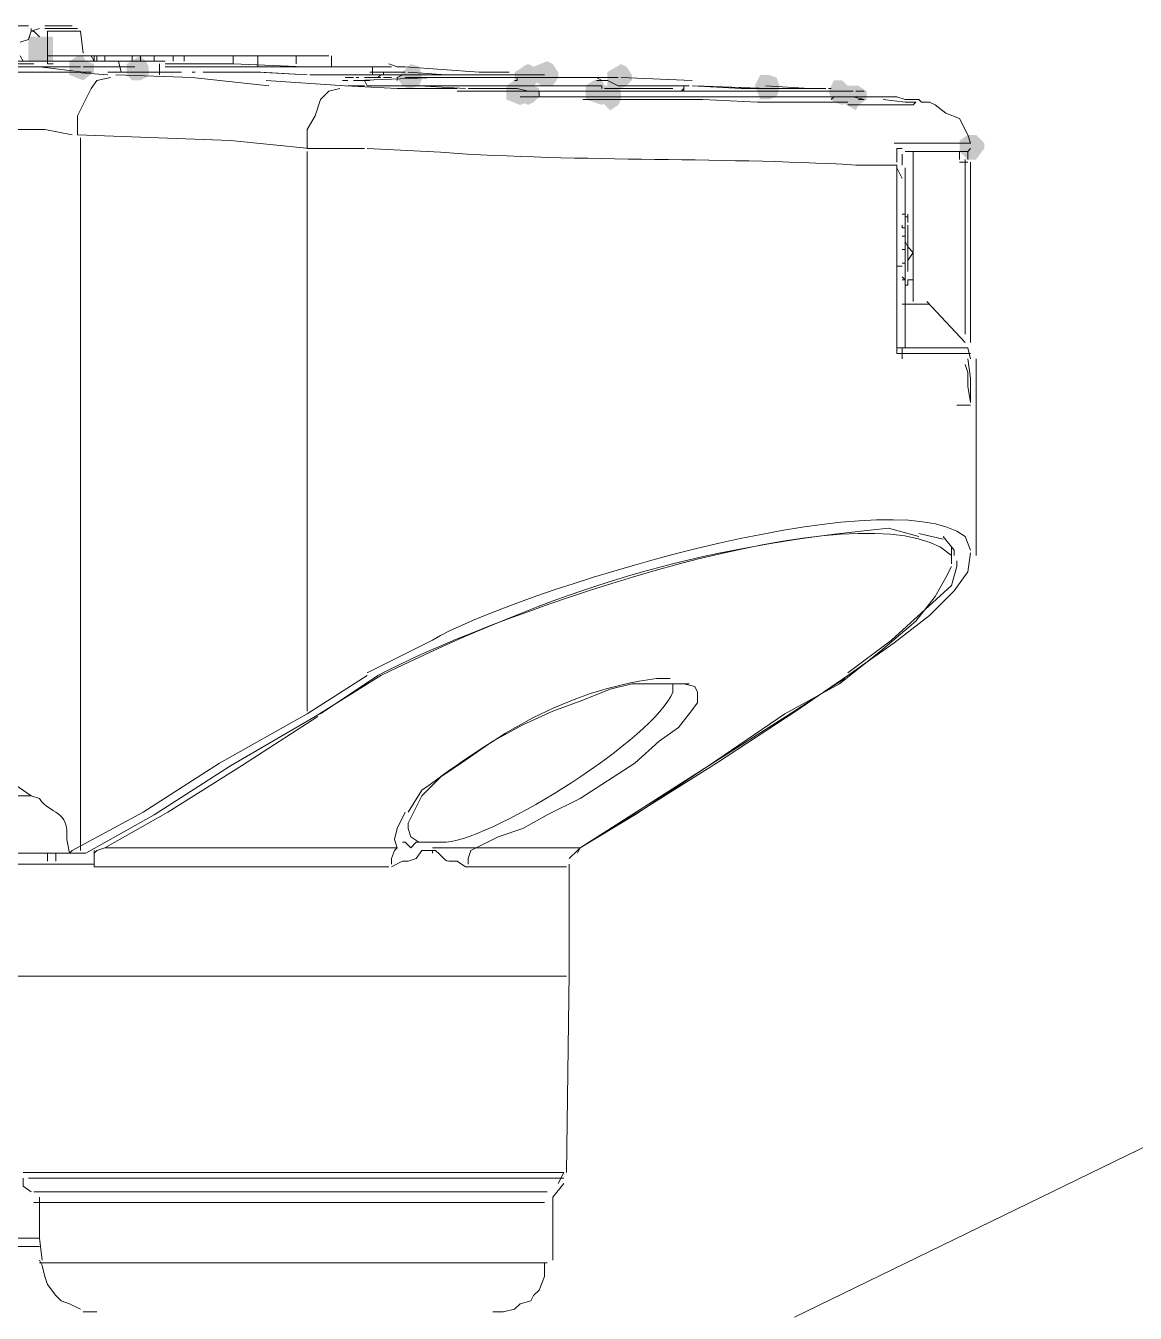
# Model space of a CAD drawing. Header units: millimetres. Extents: x -3929 to 624051, y 52832 to 514950.
# Drawn here: x 23246.4 to 23380.9, y 100855.1 to 101011.1 of the extents above; entities that cross this region are included whole.
import ezdxf

# ---------------------------------------------------------------- set-up
doc = ezdxf.new("R2010")
doc.units = ezdxf.units.MM
doc.linetypes.add('DASHED2', pattern=[9.525, 6.35, -3.175])
doc.layers.add('Отопление', color=30, linetype='Continuous')

# ---------------------------------------------------------------- blocks, each defined once
blk = doc.blocks.new('A$C7d3ea253')
for points in [[(-3.569, 10.445), (-3.569, 10.2961), (-3.4201, 10.2961), (-3.4201, 10.445)], [(-4.1316, 10.2961), (-4.1482, 10.263), (-4.1482, 10.2134), (-4.1316, 10.1968), (-4.0985, 10.1803), (-4.0489, 10.1803), (-4.0158, 10.2134), (-4.0158, 10.2795), (-4.0985, 10.3292)], [(-3.7676, 10.2961), (-3.8172, 10.2795), (-3.8172, 10.2299), (-3.751, 10.1803), (-3.6683, 10.2134), (-3.6683, 10.2961), (-3.7179, 10.3292), (-3.751, 10.3292)], [(-7.0438, 10.263), (-7.0769, 10.2134), (-7.0769, 10.1803), (-7.0438, 10.1472), (-7.0107, 10.1306), (-6.9776, 10.1306), (-6.9279, 10.1472), (-6.9279, 10.2299), (-7.0107, 10.2795)], [(-6.597, 10.2795), (-6.6301, 10.2299), (-6.6301, 10.1968), (-6.597, 10.1472), (-6.5308, 10.1472), (-6.4812, 10.1803), (-6.4812, 10.263), (-6.5639, 10.2961)], [(-6.597, 10.2795), (-6.6301, 10.2299), (-6.6301, 10.1968), (-6.597, 10.1472), (-6.5308, 10.1472), (-6.4812, 10.1803), (-6.4812, 10.263), (-6.5639, 10.2961)], [(-6.4646, 10.263), (-6.5143, 10.2134), (-6.5143, 10.1803), (-6.4646, 10.1472), (-6.4481, 10.1306), (-6.3985, 10.1306), (-6.3654, 10.1472), (-6.3654, 10.2299), (-6.4481, 10.2795)], [(-6.4812, 10.263), (-6.5143, 10.2134), (-6.5143, 10.1803), (-6.4812, 10.1472), (-6.4481, 10.1306), (-6.415, 10.1306), (-6.3819, 10.1472), (-6.3819, 10.2299), (-6.415, 10.263), (-6.4481, 10.2795)], [(-5.7862, 10.263), (-5.8028, 10.2134), (-5.8028, 10.1803), (-5.7862, 10.1472), (-5.7366, 10.1306), (-5.7201, 10.1306), (-5.687, 10.1472), (-5.6539, 10.1968), (-5.687, 10.2299), (-5.7201, 10.263), (-5.7366, 10.2795)], [(-8.4502, 10.1472), (-8.4998, 10.1141), (-8.4998, 10.0644), (-8.4502, 10.0313), (-8.4337, 9.9983), (-8.3509, 10.0479), (-8.3509, 10.1306), (-8.384, 10.1472), (-8.4337, 10.1472)], [(-8.384, 10.1472), (-8.4171, 10.1306), (-8.4171, 10.081), (-8.384, 10.0479), (-8.3509, 10.0313), (-8.3013, 10.0479), (-8.2847, 10.0644), (-8.2682, 10.1141), (-8.2847, 10.1472), (-8.3013, 10.1803), (-8.3509, 10.1803)], [(-7.9538, 10.1968), (-7.9704, 10.1472), (-7.9704, 10.1306), (-7.9538, 10.081), (-7.9042, 10.0644), (-7.8545, 10.0644), (-7.8214, 10.1472), (-7.838, 10.1803), (-7.8545, 10.2134), (-7.9042, 10.2134)], [(-6.9941, 10.1472), (-7.0107, 10.1141), (-7.0107, 10.0644), (-6.9941, 10.0313), (-6.9445, 9.9983), (-6.9114, 10.0313), (-6.8948, 10.0479), (-6.8618, 10.081), (-6.8948, 10.1306), (-6.9114, 10.1472), (-6.9445, 10.1472)], [(-6.9114, 10.1472), (-6.9445, 10.1306), (-6.9445, 10.081), (-6.8948, 10.0313), (-6.7956, 10.0644), (-6.7956, 10.1472), (-6.8452, 10.1803), (-6.8948, 10.1803)], [(-6.4812, 10.1472), (-6.5143, 10.1306), (-6.5143, 10.081), (-6.4812, 10.0479), (-6.4481, 10.0313), (-6.415, 10.0479), (-6.3819, 10.0644), (-6.3819, 10.1472), (-6.415, 10.1803), (-6.4481, 10.1803)], [(-6.4481, 10.1472), (-6.4646, 10.1306), (-6.4646, 10.081), (-6.4481, 10.0479), (-6.3985, 10.0313), (-6.3157, 10.0644), (-6.3157, 10.1472), (-6.3654, 10.1803), (-6.3985, 10.1803)], [(-9.1782, 9.8328), (-9.2113, 9.7997), (-9.2113, 9.7666), (-9.1617, 9.7004), (-9.1121, 9.7004), (-9.0624, 9.7501), (-9.0624, 9.8162), (-9.1121, 9.8493), (-9.1617, 9.8493)]]:
    blk.add_hatch(color=7).paths.add_polyline_path(points)
at = {"color": 7, "linetype": 'Continuous', "lineweight": 9}
for p, q in [((-6.9114, 10.1141), (-6.9279, 10.1141)), ((-6.3819, 10.1306), (-6.4481, 10.1141)), ((-9.1286, 7.3343), (-9.0955, 7.417)), ((-8.6322, 7.4667), (-8.8142, 7.417)), ((-9.0128, 7.3012), (-8.9466, 7.3508)), ((-5.869, 6.7883), (-5.4719, 6.5897)), ((-5.1575, 6.325), (-5.5546, 6.5732)), ((-5.538, 6.5732), (-5.1906, 6.3415)), ((-3.4367, 5.8451), (-3.4863, 5.8286)), ((-3.6518, 5.5804), (-3.6683, 5.4976))]:
    blk.add_line(p, q, dxfattribs=at)
at = {"color": 7, "linetype": 'Continuous', "lineweight": 5}
for p, q in [((-5.4719, 9.7666), (-5.8359, 9.7501)), ((-8.4337, 9.6673), (-8.6819, 9.6673)), ((-7.3085, 6.5566), (-7.2258, 6.5566)), ((-7.3251, 6.4739), (-7.3251, 6.5235)), ((-5.8028, 5.8782), (-5.7201, 5.7458)), ((-5.8524, 5.5638), (-5.9517, 5.5638)), ((-6.0841, 5.5307), (-6.1337, 5.5307)), ((-5.869, 5.5307), (-5.8855, 5.5307)), ((-5.8524, 5.5142), (-5.8855, 5.5142)), ((-6.0179, 5.448), (-6.0675, 5.4149))]:
    blk.add_line(p, q, dxfattribs=at)
at = {"color": 7, "linetype": 'Continuous', "lineweight": 9}
for points in [[(-3.7345, 10.4781), (-3.751, 10.3457), (-3.751, 10.3457)], [(-3.6849, 10.4781), (-3.7179, 10.4781), (-3.7179, 10.4781)], [(-3.6683, 10.5112), (-3.6849, 10.5112), (-3.6849, 10.5112)], [(-3.5194, 10.5112), (-3.6683, 10.5112), (-3.6683, 10.5112)], [(-3.5359, 10.4946), (-3.569, 10.4946), (-3.569, 10.4946)], [(-3.5359, 10.4781), (-3.5359, 10.445), (-3.5359, 10.445)], [(-3.5359, 10.3292), (-3.5359, 10.4781), (-3.5359, 10.4781)], [(-3.4863, 10.4946), (-3.4367, 10.4781), (-3.4201, 10.4285), (-3.3705, 10.4119)], [(-3.4863, 10.445), (-3.4532, 10.4781), (-3.4532, 10.4781)], [(-3.4367, 10.4946), (-3.4367, 10.4781), (-3.4532, 10.4781)], [(-3.4201, 10.5112), (-2.146, 10.5112), (-2.146, 10.5112)], [(-5.2568, 10.263), (-5.2568, 10.3292), (-5.2568, 10.3292)], [(-5.2402, 10.3292), (-3.751, 10.3292), (-3.751, 10.3292)], [(-5.0417, 10.2795), (-5.0417, 10.3292), (-5.0417, 10.3292)], [(-4.81, 10.263), (-4.81, 10.3292), (-4.81, 10.3292)], [(-4.6611, 10.2795), (-4.6611, 10.3292), (-4.6611, 10.3292)], [(-4.3633, 10.2961), (-4.3633, 10.3292), (-4.3633, 10.3292)], [(-4.2971, 10.2961), (-4.2971, 10.3292), (-4.2971, 10.3292)], [(-4.1812, 10.3292), (-4.1812, 10.2961), (-4.1812, 10.2961)], [(-4.0985, 10.2961), (-4.0985, 10.3292), (-4.0985, 10.3292)], [(-4.0489, 10.2961), (-4.0489, 10.3292), (-4.0489, 10.3292)], [(-3.8834, 10.2961), (-3.8834, 10.3292), (-3.8834, 10.3292)], [(-3.8338, 10.2961), (-3.8338, 10.3292), (-3.8338, 10.3292)], [(-3.8172, 10.2961), (-3.8007, 10.3292), (-3.8007, 10.3292)], [(-3.5359, 10.3292), (-3.5359, 10.2795), (-3.569, 10.2795)], [(-3.4532, 10.2961), (-3.387, 10.2961), (-3.3705, 10.3292)], [(-6.3985, 10.2134), (-5.9517, 10.2134), (-5.7201, 10.2299)], [(-6.3323, 10.2299), (-6.1503, 10.2299), (-6.1503, 10.2299)], [(-6.1503, 10.2299), (-5.7035, 10.263), (-5.7035, 10.263)], [(-5.7035, 10.263), (-5.6539, 10.263), (-5.6539, 10.263)], [(-5.687, 10.263), (-5.6539, 10.263), (-5.6042, 10.2795)], [(-5.538, 10.1968), (-5.5546, 10.2134), (-5.5711, 10.2134), (-5.5711, 10.2299), (-5.687, 10.2299)], [(-5.6208, 10.263), (-5.505, 10.263), (-5.505, 10.263)], [(-5.6042, 10.2299), (-5.4884, 10.2299), (-5.4884, 10.2299)], [(-5.505, 10.263), (-5.2568, 10.263), (-5.2568, 10.263)], [(-5.505, 10.2299), (-5.4884, 10.2299), (-5.4884, 10.2299)], [(-5.4553, 10.263), (-5.4884, 10.263), (-5.0913, 10.263), (-4.6611, 10.2795)], [(-5.4553, 10.263), (-5.2568, 10.263), (-5.2568, 10.263)], [(-5.2402, 10.263), (-4.4791, 10.263), (-4.4791, 10.263)], [(-4.5453, 10.2299), (-4.8266, 10.2299), (-5.1078, 10.2134)], [(-4.6611, 10.2795), (-4.2474, 10.2795), (-4.2474, 10.2795)], [(-4.2474, 10.263), (-4.5122, 10.263), (-4.5122, 10.263)], [(-4.2474, 10.2961), (-3.9165, 10.2961), (-3.9165, 10.2961)], [(-4.2474, 10.2961), (-3.7676, 10.2961), (-3.7676, 10.2961)], [(-4.2474, 10.2299), (-4.0654, 10.2299), (-4.0654, 10.2299)], [(-3.751, 10.263), (-4.0654, 10.263), (-4.0654, 10.263)], [(-4.0158, 10.2961), (-3.9827, 10.2961), (-3.9827, 10.2961)], [(-3.4863, 10.263), (-3.7345, 10.263), (-3.7345, 10.263)], [(-3.569, 10.2961), (-3.5359, 10.2961), (-3.5359, 10.2961)], [(-3.5359, 10.2961), (-3.5028, 10.2961), (-3.5028, 10.2961)], [(-3.4367, 10.2961), (-3.5194, 10.2961), (-3.5194, 10.2961)], [(-3.2216, 10.2795), (-3.4532, 10.2795), (-3.4532, 10.2795)], [(-3.4201, 10.2795), (-3.4532, 10.2795), (-3.4532, 10.2795)], [(-8.0035, 10.1306), (-7.7387, 10.1306), (-7.4409, 10.1472)], [(-7.9869, 10.1306), (-7.9042, 10.1306), (-7.4574, 10.1472)], [(-7.4409, 10.1803), (-7.0107, 10.1968), (-7.0107, 10.1968)], [(-7.4243, 10.1472), (-6.9941, 10.1472), (-6.9279, 10.1803), (-6.8618, 10.1803)], [(-6.9941, 10.1968), (-6.5474, 10.1968), (-6.5474, 10.1968)], [(-6.8618, 10.1968), (-6.3819, 10.1968), (-6.3819, 10.1968)], [(-6.5474, 10.2134), (-6.3323, 10.2134), (-6.3323, 10.2134)], [(-6.1834, 10.1968), (-6.415, 10.1968), (-6.415, 10.1968)], [(-6.3654, 10.1968), (-5.8855, 10.1968), (-5.8855, 10.1968)], [(-5.9848, 10.1968), (-6.2164, 10.1968), (-6.2164, 10.1968)], [(-5.4884, 10.1472), (-5.7862, 10.1472), (-6.0675, 10.1306)], [(-5.9517, 10.2134), (-5.7201, 10.2134), (-5.7201, 10.2134)], [(-5.8855, 10.1968), (-5.4057, 10.1803), (-5.4057, 10.1803)], [(-5.7035, 10.2134), (-5.7201, 10.2134), (-5.7201, 10.2134)], [(-5.1244, 10.2134), (-5.7035, 10.2134), (-5.7035, 10.2134)], [(-5.4553, 10.1803), (-5.4719, 10.1472), (-5.505, 10.1472)], [(-5.356, 10.1472), (-5.4553, 10.1472), (-5.4553, 10.1472)], [(-8.4998, 10.081), (-8.6819, 10.081), (-8.7315, 10.0644), (-8.8142, 10.0644), (-8.8308, 10.0479), (-8.8804, 10.0479), (-8.9135, 10.0313), (-8.9797, 9.9817), (-9.0624, 9.9486), (-9.1121, 9.8493), (-9.1286, 9.7997)], [(-8.4337, 10.1141), (-8.4833, 10.1141), (-8.4833, 10.1141)], [(-8.4171, 10.081), (-8.4502, 10.081), (-8.4502, 10.081)], [(-8.384, 10.1141), (-8.4171, 10.1141), (-8.4171, 10.1141)], [(-7.9207, 10.081), (-8.4171, 10.081), (-8.4171, 10.081)], [(-6.3654, 10.1141), (-8.384, 10.1141), (-6.3157, 10.1141)], [(-8.3509, 10.1141), (-8.3675, 10.1141), (-8.3675, 10.1141)], [(-8.2847, 10.1141), (-8.3509, 10.1141), (-8.3509, 10.1141)], [(-8.2847, 10.1306), (-8.2682, 10.1306), (-8.2682, 10.1306)], [(-7.9869, 10.1306), (-8.2516, 10.1306), (-8.2516, 10.1306)], [(-8.2186, 10.1306), (-8.0035, 10.1306), (-8.0035, 10.1306)], [(-6.9445, 10.081), (-7.9207, 10.081), (-7.9207, 10.081)], [(-7.838, 10.1141), (-6.1834, 10.1141), (-6.1834, 10.1141)], [(-6.9941, 10.1141), (-7.0934, 10.1141), (-7.0934, 10.1141)], [(-6.9279, 10.081), (-6.9776, 10.081), (-6.9776, 10.081)], [(-6.8948, 10.081), (-6.9279, 10.081), (-6.9279, 10.081)], [(-6.8948, 10.1141), (-6.415, 10.1141), (-6.415, 10.1141)], [(-6.5143, 10.081), (-6.5143, 10.1141), (-6.5143, 10.1141)], [(-6.0841, 10.1306), (-6.3819, 10.1306), (-6.3819, 10.1306)], [(-9.1286, 9.7666), (-9.1121, 9.7501), (-9.1121, 9.7501)], [(-8.6819, 9.7666), (-8.7149, 9.7666), (-8.7149, 9.7666)], [(-9.1286, 9.6839), (-9.1286, 8.5918), (-9.1286, 8.5918)], [(-9.1121, 9.7501), (-9.1121, 9.7004), (-9.1121, 9.7004)], [(-9.1121, 9.7501), (-8.7315, 9.7501), (-8.7315, 9.7501)], [(-8.7811, 8.84), (-8.7811, 9.7501), (-8.7811, 9.7501)], [(-8.7149, 9.7335), (-8.7149, 9.6673), (-8.7149, 9.6673)], [(-8.7149, 9.6839), (-8.7149, 9.6673), (-8.7149, 9.6673)], [(-8.7315, 9.6508), (-8.7315, 8.5587), (-8.7315, 8.5587)], [(-8.7315, 9.3529), (-8.7315, 9.6011), (-8.7315, 9.6011)], [(-8.6819, 9.6508), (-8.7149, 9.5846), (-8.7149, 9.5846)], [(-8.748, 9.3199), (-8.748, 9.3695), (-8.748, 9.3695)], [(-8.7315, 9.3033), (-8.7315, 9.3695), (-8.7149, 9.3695)], [(-8.748, 9.3529), (-8.7315, 9.3529), (-8.7315, 9.3529)], [(-8.748, 9.2702), (-8.748, 9.3033), (-8.748, 9.3033)], [(-8.7315, 9.3529), (-8.7315, 9.2868), (-8.7315, 9.2868)], [(-8.7315, 9.3033), (-8.7315, 9.3199), (-8.7315, 9.3199)], [(-8.7315, 9.3033), (-8.7315, 9.2868), (-8.7315, 9.2868)], [(-8.7315, 9.3033), (-8.7315, 9.2371), (-8.7315, 9.2371)], [(-8.7149, 9.3033), (-8.7149, 9.2868), (-8.7315, 9.2868)], [(-8.748, 9.2702), (-8.748, 9.204), (-8.748, 9.1709)], [(-8.7315, 9.2702), (-8.7315, 9.2206), (-8.7315, 9.2206)], [(-8.7315, 9.1709), (-8.7315, 9.2371), (-8.7315, 9.2371)], [(-8.748, 9.0882), (-8.7811, 9.1378), (-8.748, 9.1709)], [(-8.7315, 9.204), (-8.748, 9.1709), (-8.748, 9.1709)], [(-8.748, 9.1709), (-8.748, 9.1378), (-8.748, 9.1378)], [(-8.748, 9.1378), (-8.748, 9.0717), (-8.748, 9.0717)], [(-8.7315, 9.1709), (-8.7315, 9.1378), (-8.7315, 9.1378)], [(-8.748, 9.0717), (-8.748, 9.0882), (-8.748, 9.0882)], [(-8.748, 9.0717), (-8.748, 9.0551), (-8.748, 9.0551)], [(-8.748, 9.0717), (-8.748, 9.0551), (-8.748, 9.0551)], [(-8.748, 9.022), (-8.748, 9.0551), (-8.748, 9.0551)], [(-8.7315, 9.0882), (-8.7315, 9.0717), (-8.7315, 9.0717)], [(-8.7315, 9.0551), (-8.7315, 9.0717), (-8.7315, 9.0717)], [(-8.7315, 9.0551), (-8.7315, 9.0717), (-8.7315, 9.0717)], [(-8.7149, 9.0551), (-8.6819, 9.0551), (-8.6819, 9.0551)], [(-8.7315, 8.9393), (-8.748, 8.9393), (-8.748, 8.9724), (-8.7811, 8.9724), (-8.7811, 9.0055)], [(-8.7149, 8.9889), (-8.7315, 8.9724), (-8.7315, 8.9724)], [(-8.7315, 8.84), (-8.7315, 8.9724), (-8.7315, 8.9724)], [(-8.7315, 8.9724), (-8.7149, 8.9724), (-8.7149, 8.9724)], [(-8.8639, 8.84), (-9.0955, 8.5918), (-9.0955, 8.5918)], [(-8.8804, 8.8235), (-8.7149, 8.8235), (-8.7149, 8.8235)], [(-9.1121, 8.5587), (-9.1286, 8.4925), (-9.1286, 8.4925)], [(-8.7149, 8.5587), (-8.7149, 8.4925), (-8.7149, 8.4925)], [(-9.1617, 7.3012), (-9.1617, 8.4925), (-9.1617, 8.4925)], [(-9.1286, 8.2278), (-9.1286, 8.3767), (-9.1121, 8.4925)], [(-9.0955, 8.4594), (-9.1121, 8.4098), (-9.1121, 8.3271), (-9.1286, 8.2278)], [(-9.1286, 8.2112), (-9.0459, 8.2112), (-9.0459, 8.2112)], [(-8.9631, 7.417), (-9.0293, 7.3343), (-9.0293, 7.3012)], [(-8.8142, 7.4336), (-8.9631, 7.4005), (-8.9631, 7.4005)], [(-9.0128, 7.3508), (-9.0128, 7.3177), (-9.0128, 7.3177)], [(-9.0128, 7.3343), (-9.0128, 7.2681), (-9.0128, 7.2681)], [(-8.0696, 6.3581), (-8.384, 6.5732), (-8.6653, 6.7717), (-8.8804, 6.9372), (-9.0293, 7.0861), (-9.1121, 7.2019), (-9.1286, 7.3177)], [(-9.0459, 7.2681), (-9.0459, 7.235), (-9.0459, 7.235)], [(-9.0128, 7.2516), (-9.0128, 7.2681), (-9.0128, 7.2681)], [(-9.0459, 7.235), (-9.0128, 7.1192), (-8.8308, 6.9537), (-8.6488, 6.7883), (-8.384, 6.5897)], [(-8.0035, 6.3415), (-8.3344, 6.5235), (-8.5826, 6.7221), (-8.7977, 6.9041), (-8.9135, 7.053), (-8.9797, 7.1688), (-9.0128, 7.235)], [(-8.3675, 6.5566), (-8.0365, 6.3415), (-8.0365, 6.3415)], [(-5.4719, 6.5732), (-5.1078, 6.3415), (-5.1078, 6.3415)], [(-7.3747, 6.5235), (-7.3251, 6.5235), (-7.3251, 6.5235)], [(-7.3251, 6.5235), (-7.292, 6.5235), (-7.292, 6.5235)], [(-7.292, 6.5235), (-7.0769, 6.5235), (-6.9445, 6.4904), (-6.779, 6.4242), (-6.597, 6.3581), (-6.415, 6.2753), (-6.233, 6.176), (-6.0675, 6.0602), (-5.9186, 5.9609), (-5.8028, 5.8451), (-5.7201, 5.6797), (-5.7201, 5.6631)], [(-8.0696, 6.3581), (-7.5898, 6.0437), (-7.143, 5.7624)], [(-7.5402, 6.0271), (-8.0365, 6.3415), (-8.0365, 6.3415)], [(-8.0035, 6.3415), (-7.5402, 6.0271), (-7.1265, 5.7624), (-6.7625, 5.5307)], [(-4.7107, 6.0271), (-5.174, 6.325), (-5.174, 6.325)], [(-5.1575, 6.325), (-4.6445, 6.0271), (-4.1812, 5.7293), (-3.7676, 5.4976)], [(-3.6849, 5.5142), (-4.1151, 5.7458), (-4.5784, 6.0437), (-5.1078, 6.3415)], [(-2.6755, 6.3746), (-3.0892, 6.0933), (-3.2712, 5.9609), (-3.4367, 5.8451)], [(-7.143, 5.7624), (-6.7625, 5.5307), (-7.0934, 5.7293), (-7.5402, 6.0271)], [(-3.8834, 5.5307), (-4.264, 5.7458), (-4.7107, 6.0271)], [(-6.6963, 5.4646), (-6.7459, 5.5142), (-6.7625, 5.5307)], [(-6.7459, 5.4976), (-6.7625, 5.5307), (-6.7625, 5.5307)], [(-3.8834, 5.5307), (-3.8338, 5.5142), (-3.8172, 5.4976), (-3.8172, 5.4315)], [(-3.8172, 5.4149), (-3.8172, 5.5142), (-3.8172, 5.5142)], [(0.8158, 5.4976), (-3.7676, 5.4976), (-3.7676, 5.4976)], [(-3.6518, 5.4976), (-3.6683, 5.4976), (-3.6849, 5.5142)], [(-3.5856, 5.448), (-3.5856, 5.4976), (-3.5856, 5.4976)], [(-3.5359, 5.448), (-3.5359, 5.4976), (-3.5359, 5.4976)], [(-6.6963, 5.4315), (-6.6963, 4.7696), (-6.6963, 4.7696)], [(-6.6963, 5.4149), (-6.6963, 5.4315), (-6.6963, 5.4315)], [(-3.8172, 5.448), (-3.8172, 5.4315), (-3.8172, 5.4315)], [(-3.8172, 5.4315), (2.6358, 5.4315), (2.6358, 5.4315)], [(-6.6963, 4.7696), (-6.6797, 3.5617), (-6.6797, 3.5617)], [(-6.6797, 4.7531), (2.6689, 4.7531), (2.6689, 4.7531)], [(-6.6632, 3.5617), (-6.6301, 3.4955), (-6.6301, 3.4955)], [(-3.387, 3.5286), (-3.387, 3.479), (-3.4367, 3.4459)], [(-6.6632, 3.4955), (-6.597, 3.4128), (-6.597, 3.4128)], [(-6.597, 3.3797), (-6.597, 3.4128), (-6.597, 3.4128)], [(-6.597, 3.3963), (-6.597, 3.0322), (-6.597, 3.0322)], [(-3.4863, 3.3797), (-3.4863, 3.1646), (-3.5028, 3.0322)], [(-3.4863, 3.3797), (-3.4863, 3.4128), (-3.4863, 3.4128)], [(-3.4863, 3.1646), (-3.2877, 3.1646), (-3.2877, 3.1646)], [(-3.2877, 3.115), (-3.4863, 3.115), (-3.4863, 3.115)], [(-6.5474, 3.0157), (-6.5474, 2.933), (-6.5143, 2.8502)], [(-3.7345, 2.7344), (-3.6683, 2.7675), (-3.6187, 2.784), (-3.5856, 2.8171), (-3.5359, 2.8833), (-3.5194, 2.933), (-3.5028, 2.9991), (-3.4863, 3.0322)], [(-6.5143, 2.8502), (-6.4812, 2.8171), (-6.4646, 2.784), (-6.3985, 2.7675), (-6.3654, 2.7344), (-6.2992, 2.7179), (-6.233, 2.7179)], [(-3.8338, 2.7179), (-3.8007, 2.7179), (-3.8007, 2.7179)], [(-3.8007, 2.7179), (-3.751, 2.7179), (-3.751, 2.7179)]]:
    blk.add_lwpolyline(points, dxfattribs=at)
at = {"color": 7, "linetype": 'Continuous', "lineweight": 5}
for points in [[(-3.7345, 10.4781), (-3.5359, 10.4781), (-3.5359, 10.4781)], [(-3.7179, 10.4946), (-3.5194, 10.4946), (-3.5194, 10.4946)], [(-3.5194, 10.4946), (-3.7179, 10.4946), (-3.7179, 10.4946)], [(-3.8172, 10.2961), (-3.8172, 10.3292), (-3.8172, 10.3292)], [(-3.751, 10.3292), (-3.5359, 10.3292), (-3.5359, 10.3292)], [(-5.7035, 10.2299), (-5.6539, 10.2299), (-5.6539, 10.2299)], [(-5.6539, 10.2299), (-5.6373, 10.2299), (-5.6373, 10.2299)], [(-5.6208, 10.2299), (-5.6539, 10.2299), (-5.6539, 10.2299)], [(-5.505, 10.263), (-5.505, 10.2134), (-5.505, 10.2134)], [(-4.5122, 10.2299), (-4.81, 10.2299), (-5.1078, 10.2134)], [(-4.4791, 10.2299), (-4.5122, 10.2299), (-4.5122, 10.2299)], [(-4.4129, 10.2299), (-4.4294, 10.2299), (-4.4294, 10.2299)], [(-4.2805, 10.2299), (-4.3467, 10.2299), (-4.3467, 10.2299)], [(-4.2143, 10.2299), (-4.2805, 10.2299), (-4.2805, 10.2299)], [(-4.0654, 10.2299), (-4.2474, 10.2299), (-4.2474, 10.2299)], [(-4.2143, 10.2795), (-4.2143, 10.2134), (-4.2143, 10.2134)], [(-4.0323, 10.2299), (-4.0654, 10.2299), (-4.0654, 10.2299)], [(-3.9496, 10.2299), (-4.0323, 10.2299), (-4.0323, 10.2299)], [(-3.9165, 10.2961), (-3.9661, 10.2961), (-3.9827, 10.2299)], [(-3.9, 10.2299), (-3.9496, 10.2299), (-3.9496, 10.2299)], [(-3.9165, 10.2961), (-3.0065, 10.2961), (-3.0065, 10.2961)], [(-2.6259, 10.2299), (-3.6849, 10.2299), (-3.9, 10.2134)], [(-3.8338, 10.263), (-3.8834, 10.263), (-3.8834, 10.263)], [(-3.7676, 10.263), (-3.8172, 10.263), (-3.8172, 10.263)], [(-3.8007, 10.2961), (-3.5856, 10.2961), (-3.5856, 10.2961)], [(-3.751, 10.2299), (-3.8007, 10.2299), (-3.8007, 10.2299)], [(-3.2216, 10.263), (-3.4863, 10.263), (-3.751, 10.2299)], [(-8.1524, 10.1306), (-7.8876, 10.1472), (-7.8876, 10.1472)], [(-7.8876, 10.1306), (-7.4574, 10.1472), (-7.4574, 10.1472)], [(-7.3912, 10.1472), (-7.3912, 10.1306), (-7.3747, 10.1141)], [(-6.8618, 10.1968), (-6.8948, 10.1803), (-6.8948, 10.1803)], [(-6.8948, 10.1472), (-6.8948, 10.1306), (-6.8948, 10.1306)], [(-6.8948, 10.1472), (-5.6539, 10.1472), (-5.6539, 10.1472)], [(-6.415, 10.1968), (-6.3819, 10.1968), (-6.3819, 10.1968)], [(-5.7366, 10.1968), (-6.415, 10.1968), (-6.415, 10.1968)], [(-6.3819, 10.1968), (-6.3819, 10.1803), (-6.3654, 10.1803)], [(-5.7035, 10.1968), (-5.7366, 10.1968), (-5.7366, 10.1968)], [(-5.7035, 10.2134), (-5.687, 10.2134), (-5.6539, 10.1968), (-5.6539, 10.1803)], [(-4.8596, 10.1803), (-5.3395, 10.1472), (-5.6539, 10.1306)], [(-5.5711, 10.1968), (-5.6208, 10.1968), (-5.6208, 10.1968)], [(-5.4884, 10.1968), (-5.5546, 10.1968), (-5.5546, 10.1968)], [(-5.4553, 10.1968), (-5.505, 10.1968), (-5.505, 10.1968)], [(-5.4222, 10.1803), (-5.4884, 10.1803), (-5.4884, 10.1803)], [(-5.1244, 10.2134), (-5.4222, 10.2134), (-5.4222, 10.2134)], [(-5.4057, 10.1968), (-5.4222, 10.1968), (-5.4222, 10.1968)], [(-5.3891, 10.1803), (-5.4222, 10.1803), (-5.4222, 10.1803)], [(-5.3891, 10.1968), (-5.3395, 10.1968), (-5.3395, 10.1968)], [(-5.3395, 10.1803), (-5.356, 10.1803), (-5.356, 10.1803)], [(-3.9496, 10.2134), (-4.4129, 10.1968), (-4.8762, 10.1472)], [(-3.7179, 9.8493), (-3.7179, 9.9652), (-3.8007, 10.1306), (-3.8338, 10.1803), (-3.9165, 10.1968)], [(-8.384, 10.0313), (-8.7811, 10.0313), (-8.7977, 10.0479), (-8.7315, 10.0479), (-8.5991, 10.0644)], [(-8.5991, 10.081), (-8.4337, 10.081), (-8.4337, 10.081)], [(-8.4502, 10.0644), (-8.4833, 10.0644), (-8.4171, 10.081)], [(-7.9042, 10.081), (-8.4502, 10.081), (-8.4502, 10.081)], [(-8.4337, 10.081), (-8.384, 10.081), (-8.384, 10.081)], [(-8.384, 10.1141), (-8.202, 10.1141), (-8.202, 10.1141)], [(-8.384, 10.1141), (-8.3344, 10.1141), (-8.3344, 10.1141)], [(-6.779, 10.0644), (-7.5071, 10.0644), (-7.838, 10.0479), (-8.384, 10.0479)], [(-8.3013, 10.081), (-8.2847, 10.0644), (-8.2847, 10.0644)], [(-7.9704, 10.081), (-7.7387, 10.081), (-7.7387, 10.081)], [(-6.9279, 10.081), (-7.9207, 10.081), (-7.9207, 10.081)], [(-7.5236, 10.1141), (-7.3251, 10.1141), (-7.3251, 10.1141)], [(-7.3912, 10.1306), (-7.3912, 10.1306), (-7.3912, 10.1141)], [(-7.3251, 10.1306), (-6.9114, 10.1306), (-6.9114, 10.1306)], [(-6.8948, 10.081), (-6.9279, 10.081), (-6.9279, 10.081)], [(-6.7956, 10.081), (-6.8948, 10.081), (-6.8948, 10.081)], [(-6.4646, 10.081), (-6.7956, 10.081), (-6.7956, 10.081)], [(-6.3985, 10.081), (-6.779, 10.081), (-6.779, 10.081)], [(-6.3819, 10.1141), (-6.4646, 10.1141), (-6.4646, 10.1141)], [(-6.0179, 10.1141), (-6.3819, 10.1141), (-6.3819, 10.1141)], [(-5.6539, 10.1306), (-6.0179, 10.1306), (-6.0179, 10.1306)], [(-5.1078, 9.7666), (-5.1078, 9.8824), (-5.1575, 9.9652), (-5.1906, 10.0644), (-5.2402, 10.1141), (-5.3064, 10.1306)], [(-3.7179, 9.8493), (-4.6445, 9.8162), (-5.1244, 9.7666)], [(-3.7345, 5.5142), (-3.7345, 9.8328), (-3.7345, 9.8328)], [(-2.6755, 9.8824), (-3.5194, 9.8824), (-3.6849, 9.8493)], [(-8.6653, 9.7997), (-9.1286, 9.7997), (-9.1286, 9.7997)], [(-8.6819, 9.7666), (-8.6819, 9.7335), (-8.6819, 9.7335)], [(-5.1078, 9.7666), (-5.4553, 9.7666), (-5.4553, 9.7666)], [(-9.0624, 9.6839), (-9.1121, 9.6839), (-9.1121, 9.6839)], [(-9.0955, 9.7004), (-9.0955, 8.6415), (-9.0955, 8.6415)], [(-9.0624, 9.7501), (-9.0624, 9.7004), (-9.0624, 9.7004)], [(-8.6819, 9.7335), (-8.6819, 9.6839), (-8.6819, 9.6839)], [(-5.1078, 6.3581), (-5.1078, 9.7501), (-5.1078, 9.7501)], [(-8.6819, 9.6673), (-8.6819, 8.5256), (-8.6819, 8.5256)], [(-8.7315, 9.2371), (-8.7149, 9.2371), (-8.7149, 9.2371)], [(-8.7315, 9.1544), (-8.7149, 9.1544), (-8.7149, 9.1544)], [(-8.7315, 9.0717), (-8.7149, 9.0717), (-8.7149, 9.0717)], [(-8.6819, 8.5256), (-9.1286, 8.5256), (-9.1286, 8.5256)], [(-8.6819, 8.5587), (-9.1121, 8.5587), (-9.1121, 8.5587)], [(-6.1337, 5.5307), (-6.2661, 5.5969), (-6.415, 5.6466), (-6.5639, 5.7293), (-6.7625, 5.8286), (-7.0934, 6.0437), (-7.2423, 6.176), (-7.3581, 6.2588), (-7.4243, 6.3415), (-7.474, 6.4077), (-7.474, 6.4739), (-7.4574, 6.507), (-7.3912, 6.5235)], [(-7.4243, 6.5235), (-7.3251, 6.5235), (-7.3251, 6.5235)], [(0.4186, 5.8451), (-3.4367, 5.8451), (-3.4367, 5.8451)], [(-5.7035, 5.7458), (-5.6539, 5.6466), (-5.6373, 5.5804), (-5.6539, 5.5307)], [(-5.7201, 5.6631), (-5.7201, 5.6466), (-5.7366, 5.5969), (-5.7862, 5.5638), (-5.8524, 5.5638)], [(-5.687, 5.5638), (-5.7035, 5.5638), (-5.7366, 5.5307), (-5.7697, 5.5638), (-5.8524, 5.5638)], [(-6.1337, 5.5307), (-6.7625, 5.5307), (-6.7625, 5.5307)], [(-6.1337, 5.5307), (-6.1006, 5.5142), (-6.0841, 5.4646), (-6.0841, 5.4315)], [(-5.869, 5.5142), (-5.869, 5.4976), (-5.869, 5.4976)], [(-5.6208, 5.4149), (-5.687, 5.448), (-5.7201, 5.448), (-5.7697, 5.4646), (-5.8028, 5.5142), (-5.8524, 5.5142)], [(-5.6539, 5.5307), (-5.6373, 5.5142), (-5.6208, 5.4646), (-5.6208, 5.4315)], [(-3.8834, 5.5307), (-5.6539, 5.5307), (-5.6539, 5.5307)], [(-6.0675, 5.4149), (-6.6797, 5.4149), (-6.6797, 5.4149)], [(-3.8172, 5.4149), (-5.6042, 5.4149), (-5.6042, 5.4149)], [(-6.6632, 3.5617), (-3.387, 3.5617), (-3.387, 3.5617)], [(-6.6632, 3.5286), (-3.4201, 3.5286), (-3.4201, 3.5286)], [(-6.5639, 3.4459), (-3.4532, 3.4459), (-3.4532, 3.4459)], [(-6.5474, 3.3797), (-3.4532, 3.3797), (-3.4532, 3.3797)], [(-6.5639, 3.0157), (-3.4863, 3.0157), (-3.4863, 3.0157)]]:
    blk.add_lwpolyline(points, dxfattribs=at)
at = {"color": 7, "linetype": 'Continuous', "lineweight": 9}
for points in [[(-3.6849, 10.4946), (-3.6849, 10.4946)], [(-3.5359, 10.4781), (-3.5359, 10.4781)], [(-3.5028, 10.4946), (-3.5028, 10.4946)], [(-3.5028, 10.4946), (-3.5028, 10.4946)], [(-3.4863, 10.4946), (-3.4863, 10.4946)], [(-3.4201, 10.5112), (-3.4201, 10.5112)], [(-3.4201, 10.4946), (-3.4201, 10.4946)], [(-5.687, 10.2299), (-5.687, 10.2299)], [(-3.5359, 10.2961), (-3.5359, 10.2961)], [(-3.5359, 10.2961), (-3.5359, 10.2961)], [(-6.4481, 10.1968), (-6.4481, 10.1968)], [(-5.7035, 10.2134), (-5.7035, 10.2134)], [(-5.3395, 10.1803), (-5.3395, 10.1803)], [(-5.3395, 10.1803), (-5.3395, 10.1803)], [(-7.838, 10.1141), (-7.838, 10.1141)], [(-7.8214, 10.1141), (-7.8214, 10.1141)], [(-7.2754, 10.1141), (-7.2754, 10.1141)], [(-7.2258, 10.1141), (-7.2258, 10.1141)], [(-7.1927, 10.1141), (-7.1927, 10.1141)], [(-7.0934, 10.1141), (-7.0934, 10.1141)], [(-7.0603, 10.1141), (-7.0603, 10.1141)], [(-6.9776, 10.1141), (-6.9776, 10.1141)], [(-6.9279, 10.1141), (-6.9279, 10.1141)], [(-8.7149, 9.7335), (-8.7149, 9.7335)], [(-8.748, 9.2868), (-8.748, 9.2868)], [(-8.7811, 9.0717), (-8.7811, 9.0717)], [(-8.7315, 9.1213), (-8.7315, 9.1213)]]:
    blk.add_lwpolyline(points, close=True, dxfattribs=at)
at = {"color": 7, "linetype": 'Continuous', "lineweight": 5}
for points in [[(-4.2474, 10.2299), (-4.2474, 10.2299)], [(-6.415, 10.1968), (-6.415, 10.1968), (-6.4646, 10.1968)], [(-5.3395, 10.1803), (-5.3229, 10.1803)], [(-8.4171, 10.1141), (-8.4171, 10.1141)], [(-7.0934, 10.1141), (-7.0934, 10.1141)], [(-6.8948, 10.1141), (-6.8948, 10.1141)], [(-8.7149, 9.6673), (-8.7149, 9.6673)], [(-8.7149, 9.6177), (-8.7149, 9.6177)], [(-8.748, 9.2371), (-8.748, 9.2371)], [(-8.748, 9.1709), (-8.748, 9.1709)], [(-8.748, 9.0717), (-8.748, 9.0717)], [(-5.1906, 6.3415), (-5.1906, 6.3415)], [(-5.8524, 5.5638), (-5.8524, 5.5638)], [(-3.751, 2.7179), (-3.751, 2.7179)]]:
    blk.add_lwpolyline(points, close=True, dxfattribs=at)
at = {"color": 7, "linetype": 'Continuous', "lineweight": 9}
for points in [[(-6.4481, 10.1141), (-6.597, 10.1141), (-6.7625, 10.1141), (-6.9114, 10.1141)], [(-9.0955, 7.417), (-8.6157, 7.781), (-6.3323, 7.0695), (-5.869, 6.7883)], [(-8.9466, 7.3508), (-8.3178, 7.6983), (-6.1006, 6.8875), (-5.538, 6.5732)], [(-5.5546, 6.5732), (-6.6467, 7.1026), (-7.4243, 7.3508), (-8.6322, 7.4667)], [(-3.4863, 5.8286), (-3.5525, 5.7293), (-3.6683, 5.7624), (-3.6518, 5.5804)]]:
    blk.add_open_spline(points, degree=3, dxfattribs=at)
at = {"color": 7, "linetype": 'Continuous', "lineweight": 5}
for points in [[(-5.8359, 9.7501), (-6.6963, 9.6839), (-7.5732, 9.717), (-8.4337, 9.6673)], [(-7.2258, 6.5566), (-6.6467, 6.4739), (-6.2826, 6.2257), (-5.8028, 5.8782)], [(-5.9517, 5.5638), (-6.2661, 5.5969), (-7.2092, 6.1926), (-7.3251, 6.4739)], [(-5.8855, 5.5307), (-5.9517, 5.5307), (-6.0179, 5.5307), (-6.0841, 5.5307)], [(-5.8855, 5.5142), (-5.9683, 5.448), (-5.9186, 5.448), (-6.0179, 5.448)]]:
    blk.add_open_spline(points, degree=3, dxfattribs=at)

msp = doc.modelspace()

# ---------------------------------------------------------------- linework, layer by layer
at = {"layer": 'Отопление', "color": 7, "linetype": 'DASHED2', "lineweight": 13, "ltscale": 10}
msp.add_line((23253.984, 100812.944, 10344.704), (23500.398, 100932.944, 10344.704), dxfattribs=at)

# ---------------------------------------------------------------- block references
at = {"lineweight": 50, "xscale": -20, "yscale": 20, "zscale": 20}
msp.add_blockref('A$C7d3ea253', (23178.371, 100800.922), dxfattribs=at)

doc.saveas('drawing.dxf')
